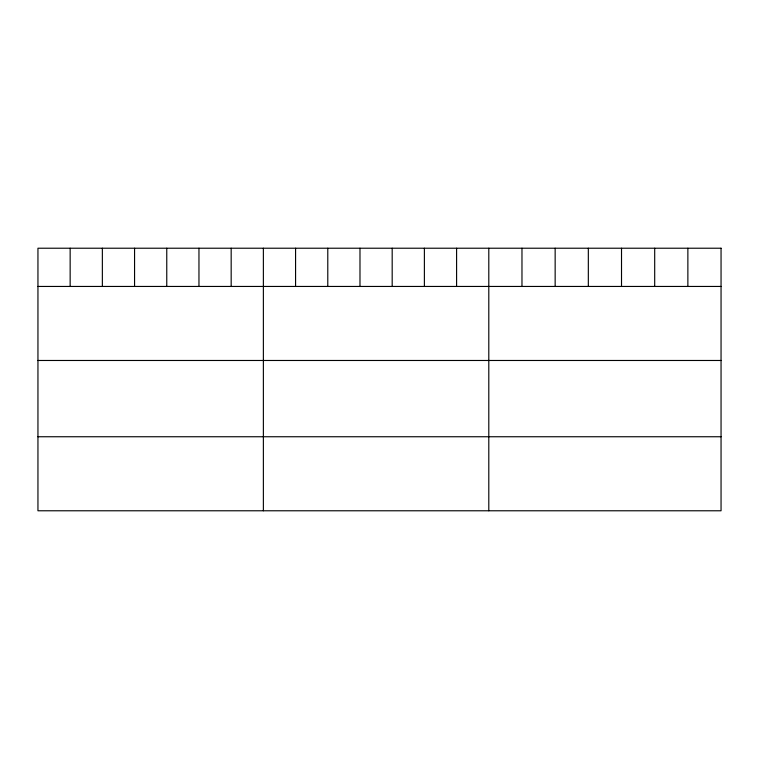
<?xml version="1.0" encoding="UTF-8"?>
<svg xmlns="http://www.w3.org/2000/svg" width="759" height="759" viewBox="0 0 759 759"><rect width="100%" height="100%" fill="white"/><g stroke="black" fill="none" stroke-linecap="round" stroke-linejoin="round"><path stroke-width="1.14" d="M37.95 286.447L721.05 286.447M37.95 360.478L721.05 360.478M37.95 436.748L721.05 436.748M687.872 248.221L687.872 286.447M654.694 248.221L654.694 286.447M621.517 248.221L621.517 286.447M588.329 248.221L588.329 286.447M555.152 248.221L555.152 286.447M521.974 248.221L521.974 286.447M488.796 248.221L488.796 510.779M456.595 248.221L456.595 286.447M424.385 248.221L424.385 286.447M392.185 248.221L392.185 286.447M359.984 248.221L359.984 286.447M327.784 248.221L327.784 286.447M295.574 248.221L295.574 286.447M263.373 248.221L263.373 510.779M231.172 248.221L231.172 286.447M198.962 248.221L198.962 286.447M166.762 248.221L166.762 286.447M134.561 248.221L134.561 286.447M102.361 248.221L102.361 286.447M70.151 248.221L70.151 286.447M721.05 248.221L37.95 248.221L37.95 510.779L721.05 510.779L721.05 248.221"/></g></svg>
